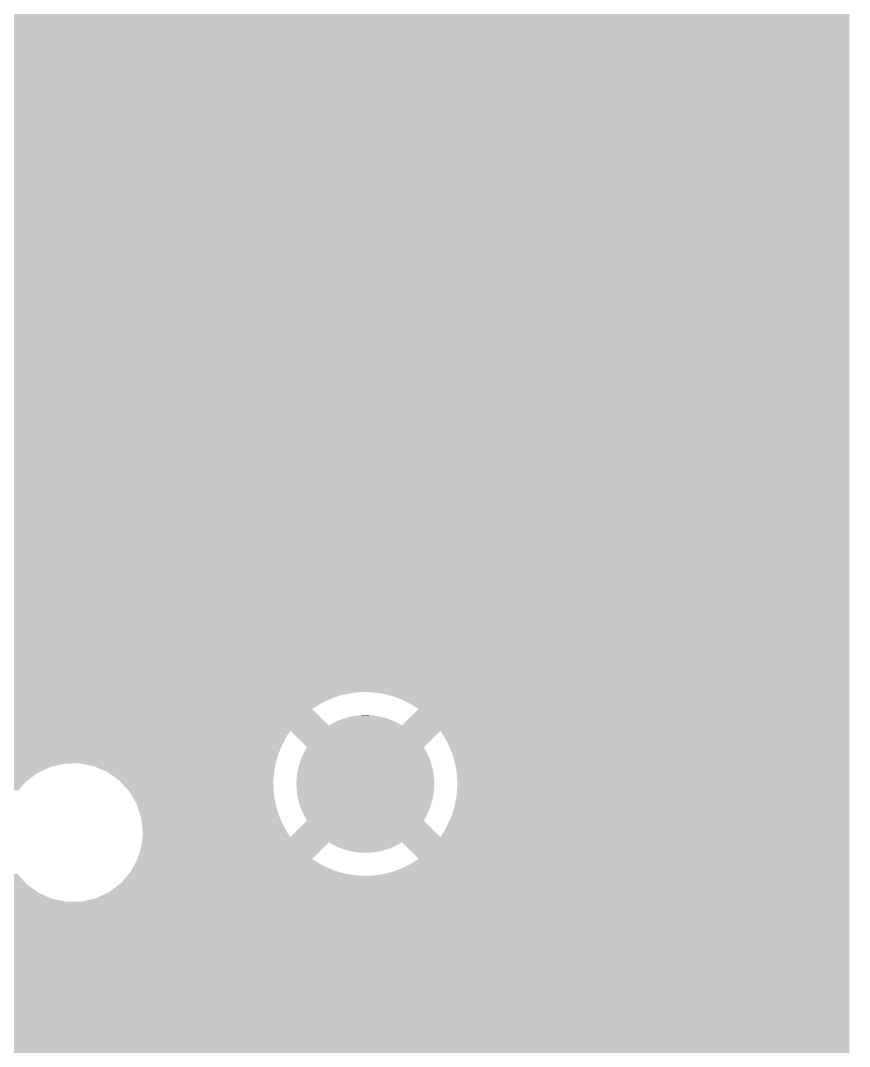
# Model space of a CAD drawing. Extents: x 295 to 953, y 10 to 290.
# Drawn here: x 834.32 to 848.38, y 185.95 to 203.35 of the extents above; entities that cross this region are included whole.
import ezdxf

# ---------------------------------------------------------------- set-up
doc = ezdxf.new("R2010")
doc.units = 0
doc.header["$LTSCALE"] = 5
doc.header["$MEASUREMENT"] = 0
doc.layers.add('GND1', color=7, linetype='CONTINUOUS')

msp = doc.modelspace()

# ---------------------------------------------------------------- linework, layer by layer
at = {"layer": 'GND1'}
for points in [[(818.638, 203.222), (818.419, 203.48), (848.376, 203.222), (848.376, 203.48)], [(818.814, 202.934), (818.638, 203.222), (848.376, 202.934), (848.376, 203.222)], [(818.942, 202.622), (818.814, 202.934), (848.376, 202.622), (848.376, 202.934)], [(819.021, 202.294), (818.942, 202.622), (848.376, 202.294), (848.376, 202.622)], [(819.047, 201.957), (819.021, 202.294), (848.376, 201.957), (848.376, 202.294)], [(819.016, 201.594), (819.047, 201.957), (848.376, 201.594), (848.376, 201.957)], [(818.988, 201.481), (819.016, 201.594), (848.376, 201.481), (848.376, 201.594)], [(832.26, 201.432), (832.016, 201.481), (848.376, 201.432), (848.376, 201.481)], [(832.489, 201.334), (832.26, 201.432), (848.376, 201.334), (848.376, 201.432)], [(832.692, 201.19), (832.489, 201.334), (848.376, 201.19), (848.376, 201.334)], [(832.861, 201.006), (832.692, 201.19), (848.376, 201.006), (848.376, 201.19)], [(832.986, 200.791), (832.861, 201.006), (848.376, 200.791), (848.376, 201.006)], [(833.064, 200.554), (832.986, 200.791), (848.376, 200.554), (848.376, 200.791)], [(833.091, 200.306), (833.064, 200.554), (848.376, 200.306), (848.376, 200.554)], [(833.072, 200.099), (833.091, 200.306), (848.376, 200.099), (848.376, 200.306)], [(833.003, 199.86), (833.072, 200.099), (848.376, 199.86), (848.376, 200.099)], [(832.885, 199.641), (833.003, 199.86), (848.376, 199.641), (848.376, 199.86)], [(832.723, 199.451), (832.885, 199.641), (848.376, 199.451), (848.376, 199.641)], [(832.3, 199.193), (832.525, 199.3), (848.376, 199.193), (848.376, 199.3)], [(832.525, 199.3), (832.723, 199.451), (848.376, 199.3), (848.376, 199.451)], [(669.14, 199.068), (669.156, 199.132), (848.376, 199.068), (848.376, 199.132)], [(831.808, 199.132), (832.057, 199.136), (848.376, 199.132), (848.376, 199.136)], [(832.057, 199.136), (832.3, 199.193), (848.376, 199.136), (848.376, 199.193)], [(669.082, 198.896), (669.114, 198.982), (848.376, 198.896), (848.376, 198.982)], [(669.114, 198.982), (669.14, 199.068), (848.376, 198.982), (848.376, 199.068)], [(669.004, 198.733), (669.046, 198.813), (848.376, 198.733), (848.376, 198.813)], [(669.046, 198.813), (669.082, 198.896), (848.376, 198.813), (848.376, 198.896)], [(668.908, 198.579), (668.959, 198.654), (848.376, 198.579), (848.376, 198.654)], [(668.959, 198.654), (669.004, 198.733), (848.376, 198.654), (848.376, 198.733)], [(610.125, 198.491), (610.032, 198.579), (848.376, 198.491), (848.376, 198.579)], [(668.539, 198.21), (668.259, 198.491), (848.376, 198.21), (848.376, 198.491)], [(668.492, 198.179), (668.524, 198.199), (848.376, 198.179), (848.376, 198.199)], [(668.524, 198.199), (668.539, 198.21), (848.376, 198.199), (848.376, 198.21)], [(809.146, 198.13), (808.902, 198.179), (848.376, 198.13), (848.376, 198.179)], [(809.375, 198.032), (809.146, 198.13), (848.376, 198.032), (848.376, 198.13)], [(809.578, 197.888), (809.375, 198.032), (848.376, 197.888), (848.376, 198.032)], [(809.747, 197.704), (809.578, 197.888), (848.376, 197.704), (848.376, 197.888)], [(809.866, 197.5), (809.747, 197.704), (848.376, 197.5), (848.376, 197.704)], [(817.003, 197.496), (816.897, 197.5), (848.376, 197.496), (848.376, 197.5)], [(817.11, 197.488), (817.003, 197.496), (848.376, 197.488), (848.376, 197.496)], [(817.215, 197.474), (817.11, 197.488), (848.376, 197.474), (848.376, 197.488)], [(817.32, 197.456), (817.215, 197.474), (848.376, 197.456), (848.376, 197.474)], [(817.424, 197.432), (817.32, 197.456), (848.376, 197.432), (848.376, 197.456)], [(817.526, 197.402), (817.424, 197.432), (848.376, 197.402), (848.376, 197.432)], [(817.627, 197.368), (817.526, 197.402), (848.376, 197.368), (848.376, 197.402)], [(817.726, 197.329), (817.627, 197.368), (848.376, 197.329), (848.376, 197.368)], [(817.823, 197.285), (817.726, 197.329), (848.376, 197.285), (848.376, 197.329)], [(817.918, 197.236), (817.823, 197.285), (848.376, 197.236), (848.376, 197.285)], [(818.01, 197.183), (817.918, 197.236), (848.376, 197.183), (848.376, 197.236)], [(817.741, 196.767), (818.099, 197.125), (848.376, 196.767), (848.376, 197.125)], [(818.099, 197.125), (818.01, 197.183), (848.376, 197.125), (848.376, 197.183)], [(809.891, 196.565), (809.949, 196.767), (848.376, 196.565), (848.376, 196.767)], [(818.722, 196.467), (818.659, 196.565), (848.376, 196.467), (848.376, 196.565)], [(818.775, 196.375), (818.722, 196.467), (848.376, 196.375), (848.376, 196.467)], [(818.824, 196.28), (818.775, 196.375), (848.376, 196.28), (848.376, 196.375)], [(818.867, 196.183), (818.824, 196.28), (848.376, 196.183), (848.376, 196.28)], [(818.906, 196.084), (818.867, 196.183), (848.376, 196.084), (848.376, 196.183)], [(818.94, 195.983), (818.906, 196.084), (848.376, 195.983), (848.376, 196.084)], [(818.968, 195.88), (818.94, 195.983), (848.376, 195.88), (848.376, 195.983)], [(818.992, 195.776), (818.968, 195.88), (848.376, 195.776), (848.376, 195.88)], [(819.01, 195.672), (818.992, 195.776), (848.376, 195.672), (848.376, 195.776)], [(819.023, 195.566), (819.01, 195.672), (848.376, 195.566), (848.376, 195.672)], [(819.031, 195.46), (819.023, 195.566), (848.376, 195.46), (848.376, 195.566)], [(819.034, 195.353), (819.031, 195.46), (848.376, 195.353), (848.376, 195.46)], [(819.031, 195.238), (819.034, 195.353), (848.376, 195.238), (848.376, 195.353)], [(819.009, 195.026), (819.022, 195.131), (848.376, 195.026), (848.376, 195.131)], [(819.022, 195.131), (819.031, 195.238), (848.376, 195.131), (848.376, 195.238)], [(818.99, 194.921), (819.009, 195.026), (848.376, 194.921), (848.376, 195.026)], [(818.98, 194.877), (818.99, 194.921), (848.376, 194.877), (848.376, 194.921)], [(829.784, 194.828), (829.539, 194.877), (848.376, 194.828), (848.376, 194.877)], [(830.013, 194.73), (829.784, 194.828), (848.376, 194.73), (848.376, 194.828)], [(830.216, 194.586), (830.013, 194.73), (848.376, 194.586), (848.376, 194.73)], [(830.384, 194.402), (830.216, 194.586), (848.376, 194.402), (848.376, 194.586)], [(830.51, 194.187), (830.384, 194.402), (848.376, 194.187), (848.376, 194.402)], [(830.588, 193.95), (830.51, 194.187), (848.376, 193.95), (848.376, 194.187)], [(830.614, 193.702), (830.588, 193.95), (848.376, 193.702), (848.376, 193.95)], [(830.596, 193.495), (830.614, 193.702), (848.376, 193.495), (848.376, 193.702)], [(830.526, 193.256), (830.596, 193.495), (848.376, 193.256), (848.376, 193.495)], [(830.408, 193.037), (830.526, 193.256), (848.376, 193.037), (848.376, 193.256)], [(830.247, 192.847), (830.408, 193.037), (848.376, 192.847), (848.376, 193.037)], [(830.049, 192.696), (830.247, 192.847), (848.376, 192.696), (848.376, 192.847)], [(829.823, 192.589), (830.049, 192.696), (848.376, 192.589), (848.376, 192.696)], [(778.076, 192.388), (778.042, 192.528), (848.376, 192.388), (848.376, 192.528)], [(829.331, 192.528), (829.581, 192.532), (848.376, 192.528), (848.376, 192.532)], [(829.581, 192.532), (829.823, 192.589), (848.376, 192.532), (848.376, 192.589)], [(778.102, 192.051), (778.076, 192.388), (848.376, 192.051), (848.376, 192.388)], [(778.095, 191.958), (778.102, 192.051), (848.376, 191.958), (848.376, 192.051)], [(778.079, 191.776), (778.082, 191.816), (839.435, 191.776), (839.516, 191.816)], [(778.082, 191.816), (778.085, 191.852), (839.516, 191.816), (839.599, 191.852)], [(778.085, 191.852), (778.088, 191.882), (839.599, 191.852), (839.685, 191.882)], [(778.088, 191.882), (778.09, 191.908), (839.685, 191.882), (839.772, 191.908)], [(778.09, 191.908), (778.092, 191.928), (839.772, 191.908), (839.86, 191.928)], [(778.092, 191.928), (778.093, 191.944), (839.86, 191.928), (839.95, 191.944)], [(778.093, 191.944), (778.094, 191.954), (839.95, 191.944), (840.04, 191.954)], [(778.094, 191.954), (778.095, 191.958), (840.04, 191.954), (840.131, 191.958)], [(840.312, 191.952), (840.221, 191.958), (848.376, 191.952), (848.376, 191.958)], [(840.402, 191.941), (840.312, 191.952), (848.376, 191.941), (848.376, 191.952)], [(840.491, 191.925), (840.402, 191.941), (848.376, 191.925), (848.376, 191.941)], [(840.579, 191.903), (840.491, 191.925), (848.376, 191.903), (848.376, 191.925)], [(840.666, 191.877), (840.579, 191.903), (848.376, 191.877), (848.376, 191.903)], [(840.751, 191.845), (840.666, 191.877), (848.376, 191.845), (848.376, 191.877)], [(840.834, 191.809), (840.751, 191.845), (848.376, 191.809), (848.376, 191.845)], [(840.915, 191.767), (840.834, 191.809), (848.376, 191.767), (848.376, 191.809)], [(777.996, 191.39), (778.067, 191.671), (839.546, 191.39), (839.265, 191.671)], [(778.067, 191.671), (778.07, 191.682), (839.265, 191.671), (839.28, 191.682)], [(778.07, 191.682), (778.072, 191.688), (839.28, 191.682), (839.289, 191.688)], [(778.072, 191.688), (778.075, 191.731), (839.289, 191.688), (839.356, 191.731)], [(778.075, 191.731), (778.079, 191.776), (839.356, 191.731), (839.435, 191.776)], [(840.788, 191.39), (841.069, 191.671), (848.376, 191.39), (848.376, 191.671)], [(840.993, 191.722), (840.915, 191.767), (848.376, 191.722), (848.376, 191.767)], [(841.069, 191.671), (840.993, 191.722), (848.376, 191.671), (848.376, 191.722)], [(839.615, 191.43), (839.66, 191.454), (840.72, 191.43), (840.672, 191.454)], [(839.66, 191.454), (839.685, 191.465), (840.672, 191.454), (840.65, 191.465)], [(839.685, 191.465), (839.732, 191.485), (840.65, 191.465), (840.6, 191.485)], [(839.732, 191.485), (839.758, 191.495), (840.6, 191.485), (840.577, 191.495)], [(839.758, 191.495), (839.806, 191.512), (840.577, 191.495), (840.526, 191.512)], [(839.806, 191.512), (839.833, 191.52), (840.526, 191.512), (840.503, 191.52)], [(839.833, 191.52), (839.882, 191.534), (840.503, 191.52), (840.45, 191.534)], [(839.882, 191.534), (839.91, 191.54), (840.45, 191.534), (840.427, 191.54)], [(839.91, 191.54), (839.958, 191.551), (840.427, 191.54), (840.372, 191.551)], [(839.958, 191.551), (839.988, 191.555), (840.372, 191.551), (840.349, 191.555)], [(839.988, 191.555), (840.036, 191.562), (840.349, 191.555), (840.293, 191.562)], [(840.036, 191.562), (840.07, 191.565), (840.293, 191.562), (840.271, 191.565)], [(840.07, 191.565), (840.114, 191.568), (840.271, 191.565), (840.209, 191.568)], [(840.114, 191.568), (840.193, 191.569), (840.209, 191.568), (840.193, 191.569)], [(777.932, 191.227), (777.964, 191.302), (838.846, 191.227), (838.896, 191.302)], [(777.964, 191.302), (777.989, 191.361), (848.376, 191.302), (848.376, 191.361)], [(777.989, 191.361), (777.996, 191.39), (848.376, 191.361), (848.376, 191.39)], [(839.177, 191.022), (838.896, 191.302), (841.157, 191.022), (841.438, 191.302)], [(839.546, 191.39), (839.591, 191.417), (840.788, 191.39), (840.742, 191.417)], [(839.591, 191.417), (839.615, 191.43), (840.742, 191.417), (840.72, 191.43)], [(841.469, 191.257), (841.438, 191.302), (848.376, 191.257), (848.376, 191.302)], [(777.864, 191.068), (777.898, 191.149), (838.758, 191.068), (838.8, 191.149)], [(777.898, 191.149), (777.932, 191.227), (838.8, 191.149), (838.846, 191.227)], [(841.516, 191.18), (841.469, 191.257), (848.376, 191.18), (848.376, 191.257)], [(841.559, 191.1), (841.516, 191.18), (848.376, 191.1), (848.376, 191.18)], [(777.762, 190.9), (777.815, 190.985), (838.69, 190.9), (838.722, 190.985)], [(777.815, 190.985), (777.856, 191.05), (838.722, 190.985), (838.751, 191.05)], [(777.856, 191.05), (777.864, 191.068), (838.751, 191.05), (838.758, 191.068)], [(839.102, 190.883), (839.126, 190.93), (841.231, 190.883), (841.209, 190.93)], [(839.126, 190.93), (839.137, 190.954), (841.209, 190.93), (841.196, 190.954)], [(839.137, 190.954), (839.164, 190.999), (841.196, 190.954), (841.171, 190.999)], [(839.164, 190.999), (839.177, 191.022), (841.171, 190.999), (841.157, 191.022)], [(841.598, 191.018), (841.559, 191.1), (848.376, 191.018), (848.376, 191.1)], [(841.631, 190.934), (841.598, 191.018), (848.376, 190.934), (848.376, 191.018)], [(841.66, 190.848), (841.631, 190.934), (848.376, 190.848), (848.376, 190.934)], [(777.664, 190.749), (777.677, 190.765), (838.648, 190.749), (838.652, 190.765)], [(777.677, 190.765), (777.707, 190.813), (838.652, 190.765), (838.664, 190.813)], [(777.707, 190.813), (777.762, 190.9), (838.664, 190.813), (838.69, 190.9)], [(839.047, 190.736), (839.064, 190.786), (841.286, 190.736), (841.27, 190.786)], [(839.064, 190.786), (839.072, 190.811), (841.27, 190.786), (841.261, 190.811)], [(839.072, 190.811), (839.092, 190.859), (841.261, 190.811), (841.242, 190.859)], [(839.092, 190.859), (839.102, 190.883), (841.242, 190.859), (841.231, 190.883)], [(841.683, 190.76), (841.66, 190.848), (848.376, 190.76), (848.376, 190.848)], [(841.702, 190.671), (841.683, 190.76), (848.376, 190.671), (848.376, 190.76)], [(777.455, 190.51), (777.518, 190.581), (834.507, 190.51), (834.6, 190.581)], [(777.518, 190.581), (777.61, 190.688), (834.6, 190.581), (834.826, 190.688)], [(777.61, 190.688), (777.66, 190.745), (834.826, 190.688), (835.068, 190.745)], [(777.66, 190.745), (777.664, 190.749), (835.068, 190.745), (835.318, 190.749)], [(835.441, 190.725), (835.318, 190.749), (838.642, 190.725), (838.648, 190.749)], [(835.562, 190.701), (835.441, 190.725), (838.638, 190.701), (838.642, 190.725)], [(835.715, 190.635), (835.562, 190.701), (838.626, 190.635), (838.638, 190.701)], [(835.791, 190.603), (835.715, 190.635), (838.622, 190.603), (838.626, 190.635)], [(835.872, 190.545), (835.791, 190.603), (838.615, 190.545), (838.622, 190.603)], [(839.009, 190.557), (839.012, 190.583), (841.325, 190.557), (841.321, 190.583)], [(839.012, 190.583), (839.022, 190.635), (841.321, 190.583), (841.312, 190.635)], [(839.022, 190.635), (839.027, 190.66), (841.312, 190.635), (841.306, 190.66)], [(839.027, 190.66), (839.041, 190.711), (841.306, 190.66), (841.294, 190.711)], [(839.041, 190.711), (839.047, 190.736), (841.294, 190.711), (841.286, 190.736)], [(841.715, 190.581), (841.702, 190.671), (848.376, 190.581), (848.376, 190.671)], [(841.723, 190.491), (841.715, 190.581), (848.376, 190.491), (848.376, 190.581)], [(777.197, 190.293), (777.36, 190.43), (834.286, 190.293), (834.403, 190.43)], [(777.36, 190.43), (777.455, 190.51), (834.403, 190.43), (834.507, 190.51)], [(835.994, 190.458), (835.872, 190.545), (838.609, 190.458), (838.615, 190.545)], [(835.997, 190.455), (835.994, 190.458), (838.609, 190.455), (838.609, 190.458)], [(836.08, 190.364), (835.997, 190.455), (838.609, 190.364), (838.609, 190.455)], [(838.998, 190.427), (839.001, 190.479), (841.335, 190.427), (841.333, 190.479)], [(838.998, 190.4), (838.998, 190.427), (841.336, 190.4), (841.335, 190.427)], [(839.001, 190.479), (839.003, 190.505), (841.333, 190.479), (841.33, 190.505)], [(839.003, 190.505), (839.009, 190.557), (841.33, 190.505), (841.325, 190.557)], [(841.725, 190.4), (841.723, 190.491), (848.376, 190.4), (848.376, 190.491)], [(836.163, 190.274), (836.08, 190.364), (838.613, 190.274), (838.609, 190.364)], [(836.216, 190.183), (836.163, 190.274), (838.623, 190.183), (838.613, 190.274)], [(838.999, 190.374), (838.998, 190.4), (841.335, 190.374), (841.336, 190.4)], [(839.001, 190.322), (838.999, 190.374), (841.332, 190.322), (841.335, 190.374)], [(839.003, 190.296), (839.001, 190.322), (841.331, 190.296), (841.332, 190.322)], [(839.008, 190.244), (839.003, 190.296), (841.325, 190.244), (841.331, 190.296)], [(839.013, 190.218), (839.008, 190.244), (841.321, 190.218), (841.325, 190.244)], [(841.707, 190.165), (841.719, 190.255), (848.376, 190.165), (848.376, 190.255)], [(841.719, 190.255), (841.724, 190.346), (848.376, 190.255), (848.376, 190.346)], [(841.724, 190.346), (841.725, 190.4), (848.376, 190.346), (848.376, 190.4)], [(836.268, 190.094), (836.216, 190.183), (838.639, 190.094), (838.623, 190.183)], [(836.288, 190.059), (836.268, 190.094), (838.647, 190.059), (838.639, 190.094)], [(836.306, 190.005), (836.288, 190.059), (838.659, 190.005), (838.647, 190.059)], [(839.022, 190.166), (839.013, 190.218), (841.311, 190.166), (841.321, 190.218)], [(839.028, 190.14), (839.022, 190.166), (841.306, 190.14), (841.311, 190.166)], [(839.04, 190.09), (839.028, 190.14), (841.293, 190.09), (841.306, 190.14)], [(839.048, 190.065), (839.04, 190.09), (841.286, 190.065), (841.293, 190.09)], [(839.063, 190.015), (839.048, 190.065), (841.27, 190.015), (841.286, 190.065)], [(841.67, 189.988), (841.691, 190.076), (848.376, 189.988), (848.376, 190.076)], [(841.691, 190.076), (841.707, 190.165), (848.376, 190.076), (848.376, 190.165)], [(836.335, 189.918), (836.306, 190.005), (838.685, 189.918), (838.659, 190.005)], [(836.363, 189.833), (836.335, 189.918), (838.715, 189.833), (838.685, 189.918)], [(839.073, 189.99), (839.063, 190.015), (841.261, 189.99), (841.27, 190.015)], [(839.092, 189.941), (839.073, 189.99), (841.241, 189.941), (841.261, 189.99)], [(839.103, 189.917), (839.092, 189.941), (841.231, 189.917), (841.241, 189.941)], [(839.125, 189.87), (839.103, 189.917), (841.208, 189.87), (841.231, 189.917)], [(841.612, 189.816), (841.643, 189.901), (848.376, 189.816), (848.376, 189.901)], [(841.643, 189.901), (841.67, 189.988), (848.376, 189.901), (848.376, 189.988)], [(836.366, 189.823), (836.363, 189.833), (838.72, 189.823), (838.715, 189.833)], [(836.374, 189.749), (836.366, 189.823), (838.751, 189.749), (838.72, 189.823)], [(836.383, 189.668), (836.374, 189.749), (838.791, 189.668), (838.751, 189.749)], [(838.896, 189.498), (839.177, 189.779), (841.438, 189.498), (841.157, 189.779)], [(839.138, 189.847), (839.125, 189.87), (841.196, 189.847), (841.208, 189.87)], [(839.163, 189.801), (839.138, 189.847), (841.17, 189.801), (841.196, 189.847)], [(839.177, 189.779), (839.163, 189.801), (841.157, 189.779), (841.17, 189.801)], [(841.534, 189.652), (841.575, 189.733), (848.376, 189.652), (848.376, 189.733)], [(841.575, 189.733), (841.612, 189.816), (848.376, 189.733), (848.376, 189.816)], [(836.391, 189.589), (836.383, 189.668), (838.836, 189.589), (838.791, 189.668)], [(836.387, 189.513), (836.393, 189.575), (838.885, 189.513), (838.845, 189.575)], [(836.393, 189.575), (836.391, 189.589), (838.845, 189.575), (838.836, 189.589)], [(841.438, 189.498), (841.488, 189.574), (848.376, 189.498), (848.376, 189.574)], [(841.488, 189.574), (841.534, 189.652), (848.376, 189.574), (848.376, 189.652)], [(836.305, 189.129), (836.374, 189.368), (839.265, 189.129), (839.503, 189.368)], [(836.374, 189.368), (836.378, 189.41), (839.503, 189.368), (839.546, 189.41)], [(836.378, 189.41), (836.386, 189.498), (848.376, 189.41), (848.376, 189.498)], [(836.386, 189.498), (836.387, 189.513), (838.896, 189.498), (838.885, 189.513)], [(839.592, 189.383), (839.546, 189.41), (840.743, 189.383), (840.788, 189.41)], [(839.613, 189.371), (839.592, 189.383), (840.719, 189.371), (840.743, 189.383)], [(839.662, 189.347), (839.613, 189.371), (840.673, 189.347), (840.719, 189.371)], [(841.069, 189.129), (840.788, 189.41), (848.376, 189.129), (848.376, 189.41)], [(839.684, 189.336), (839.662, 189.347), (840.648, 189.336), (840.673, 189.347)], [(839.734, 189.315), (839.684, 189.336), (840.601, 189.315), (840.648, 189.336)], [(839.757, 189.306), (839.734, 189.315), (840.575, 189.306), (840.601, 189.315)], [(839.808, 189.288), (839.757, 189.306), (840.527, 189.288), (840.575, 189.306)], [(839.831, 189.281), (839.808, 189.288), (840.5, 189.281), (840.527, 189.288)], [(839.884, 189.267), (839.831, 189.281), (840.452, 189.267), (840.5, 189.281)], [(839.907, 189.261), (839.884, 189.267), (840.424, 189.261), (840.452, 189.267)], [(839.962, 189.25), (839.907, 189.261), (840.375, 189.25), (840.424, 189.261)], [(839.984, 189.246), (839.962, 189.25), (840.345, 189.246), (840.375, 189.25)], [(840.041, 189.239), (839.984, 189.246), (840.297, 189.239), (840.345, 189.246)], [(840.062, 189.236), (840.041, 189.239), (840.264, 189.236), (840.297, 189.239)], [(840.125, 189.233), (840.062, 189.236), (840.219, 189.233), (840.264, 189.236)], [(840.141, 189.232), (840.125, 189.233), (840.141, 189.232), (840.219, 189.233)], [(836.231, 188.992), (836.253, 189.033), (839.499, 188.992), (839.418, 189.033)], [(836.253, 189.033), (836.278, 189.079), (839.418, 189.033), (839.34, 189.079)], [(836.278, 189.079), (836.305, 189.129), (839.34, 189.079), (839.266, 189.129)], [(836.305, 189.129), (836.305, 189.129), (839.266, 189.129), (839.265, 189.129)], [(840.818, 188.984), (840.899, 189.024), (848.376, 188.984), (848.376, 189.024)], [(840.899, 189.024), (840.978, 189.069), (848.376, 189.024), (848.376, 189.069)], [(840.978, 189.069), (841.054, 189.119), (848.376, 189.069), (848.376, 189.119)], [(841.054, 189.119), (841.069, 189.129), (848.376, 189.119), (848.376, 189.129)], [(766.683, 188.72), (766.816, 188.875), (834.407, 188.72), (834.265, 188.875)], [(836.025, 188.72), (836.13, 188.842), (848.376, 188.72), (848.376, 188.842)], [(836.13, 188.843), (836.135, 188.849), (840.112, 188.843), (840.022, 188.849)], [(836.13, 188.842), (836.13, 188.843), (840.203, 188.842), (840.112, 188.843)], [(836.135, 188.849), (836.144, 188.86), (840.022, 188.849), (839.932, 188.86)], [(836.144, 188.86), (836.158, 188.876), (839.932, 188.86), (839.842, 188.876)], [(836.158, 188.876), (836.177, 188.897), (839.842, 188.876), (839.754, 188.897)], [(836.177, 188.897), (836.187, 188.909), (839.754, 188.897), (839.715, 188.909)], [(836.187, 188.909), (836.195, 188.924), (839.715, 188.909), (839.667, 188.924)], [(836.195, 188.924), (836.212, 188.955), (839.667, 188.924), (839.582, 188.955)], [(836.212, 188.955), (836.231, 188.992), (839.582, 188.955), (839.499, 188.992)], [(840.203, 188.842), (840.294, 188.847), (848.376, 188.842), (848.376, 188.847)], [(840.294, 188.847), (840.384, 188.857), (848.376, 188.847), (848.376, 188.857)], [(840.384, 188.857), (840.473, 188.872), (848.376, 188.857), (848.376, 188.872)], [(840.473, 188.872), (840.562, 188.893), (848.376, 188.872), (848.376, 188.893)], [(840.562, 188.893), (840.649, 188.918), (848.376, 188.893), (848.376, 188.918)], [(840.649, 188.918), (840.734, 188.949), (848.376, 188.918), (848.376, 188.949)], [(840.734, 188.949), (840.818, 188.984), (848.376, 188.949), (848.376, 188.984)], [(766.485, 188.568), (766.646, 188.691), (834.607, 188.568), (834.433, 188.691)], [(766.646, 188.691), (766.683, 188.72), (834.433, 188.691), (834.407, 188.72)], [(835.827, 188.568), (836.025, 188.72), (848.376, 188.568), (848.376, 188.72)], [(766.26, 188.462), (766.44, 188.547), (834.835, 188.462), (834.636, 188.547)], [(766.44, 188.547), (766.485, 188.568), (834.636, 188.547), (834.607, 188.568)], [(835.602, 188.462), (835.827, 188.568), (848.376, 188.462), (848.376, 188.568)], [(701.581, 188.272), (701.613, 188.339), (848.376, 188.272), (848.376, 188.339)], [(701.613, 188.339), (701.637, 188.401), (848.376, 188.339), (848.376, 188.401)], [(765.768, 188.401), (766.017, 188.405), (835.11, 188.401), (835.088, 188.405)], [(766.017, 188.405), (766.204, 188.449), (835.088, 188.405), (834.865, 188.449)], [(766.204, 188.449), (766.26, 188.462), (834.865, 188.449), (834.835, 188.462)], [(835.11, 188.401), (835.359, 188.405), (848.376, 188.401), (848.376, 188.405)], [(835.359, 188.405), (835.602, 188.462), (848.376, 188.405), (848.376, 188.462)], [(611.154, 188.09), (611.144, 188.145), (848.376, 188.09), (848.376, 188.145)], [(701.504, 188.145), (701.545, 188.207), (848.376, 188.145), (848.376, 188.207)], [(701.545, 188.207), (701.581, 188.272), (848.376, 188.207), (848.376, 188.272)], [(701.261, 187.903), (701.073, 188.09), (848.376, 187.903), (848.376, 188.09)], [(701.041, 187.783), (701.109, 187.813), (848.376, 187.783), (848.376, 187.813)], [(701.109, 187.813), (701.175, 187.847), (848.376, 187.813), (848.376, 187.847)], [(701.175, 187.847), (701.238, 187.886), (848.376, 187.847), (848.376, 187.886)], [(701.238, 187.886), (701.261, 187.903), (848.376, 187.886), (848.376, 187.903)], [(611.225, 187.447), (611.209, 187.709), (848.376, 187.447), (848.376, 187.709)], [(700.68, 187.709), (700.754, 187.714), (848.376, 187.709), (848.376, 187.714)], [(700.754, 187.714), (700.828, 187.723), (848.376, 187.714), (848.376, 187.723)], [(700.828, 187.723), (700.9, 187.738), (848.376, 187.723), (848.376, 187.738)], [(700.9, 187.738), (700.972, 187.758), (848.376, 187.738), (848.376, 187.758)], [(700.972, 187.758), (701.041, 187.783), (848.376, 187.758), (848.376, 187.783)], [(799.24, 187.399), (798.996, 187.447), (848.376, 187.399), (848.376, 187.447)], [(799.469, 187.301), (799.24, 187.399), (848.376, 187.301), (848.376, 187.399)], [(799.672, 187.156), (799.469, 187.301), (848.376, 187.156), (848.376, 187.301)], [(799.841, 186.972), (799.672, 187.156), (848.376, 186.972), (848.376, 187.156)], [(799.966, 186.757), (799.841, 186.972), (848.376, 186.757), (848.376, 186.972)], [(800.044, 186.521), (799.966, 186.757), (848.376, 186.521), (848.376, 186.757)], [(800.071, 186.273), (800.044, 186.521), (848.376, 186.273), (848.376, 186.521)], [(800.052, 186.066), (800.071, 186.273), (848.376, 186.066), (848.376, 186.273)], [(799.983, 185.827), (800.052, 186.066), (848.376, 185.827), (848.376, 186.066)]]:
    msp.add_solid(points, dxfattribs=at)

doc.saveas('drawing.dxf')
